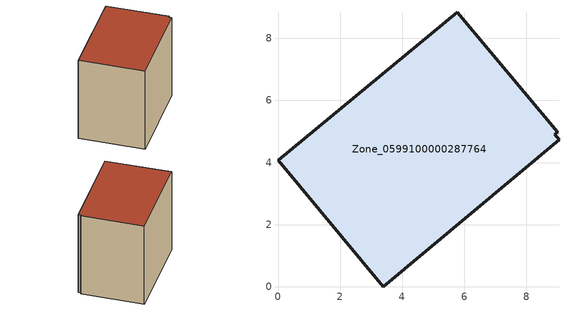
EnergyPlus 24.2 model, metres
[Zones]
Zone_0599100000287764
 floor ground (C_G): 9,4.98 8.91,4.9 9.05,4.73 3.39,0 0,4.07 5.78,8.84 z0
 wall outside (C_F): 9,4.98 5.78,8.84 0,4.07 3.39,0 9.05,4.73 8.91,4.9 9,4.98 z0:7.19
 roof outside (C_R): 8.91,4.9 9,4.98 5.78,8.84 0,4.07 3.39,0 9.05,4.73 z7.19
[BUILDING]
Pand.0599100000287764: North Axis=0; Terrain=City; Loads Convergence Tolerance Value=0.04; Temperature Convergence Tolerance Value=0.4; Solar Distribution=FullExterior; Maximum Number of Warmup Days=25; Minimum Number of Warmup Days=1
[Site:Location]
Rotterdam.The.Hague.AP_ZH_NLD Design_Conditions: Latitude=51.96; Longitude=4.45; Time Zone=1; Elevation=-4.5
[SITE:GROUNDTEMPERATURE:BUILDINGSURFACE]
18, 18, 18, 18, 18, 18, 18, 18, 18, 18, 18, 18
[MATERIAL] Thermal Absorptance=0.9; Solar Absorptance=0.7; Visible Absorptance=0.7
Name | Roughness | Thickness | Conductivity | Density | Specific Heat
G.TC.1946 | MediumSmooth | 0.15 | 1 | 540 | 1210
F.TC.1946 | Rough | 0.3 | 0.857143 | 1920 | 840
R.TC.1946 | MediumRough | 0.2 | 0.909091 | 1500 | 1000
[CONSTRUCTION]
C_G: G.TC.1946
C_F: F.TC.1946
C_R: R.TC.1946
[ZONE]
Zone_0599100000287764: Type=1; Multiplier=1; Ceiling Height=Autocalculate; Volume=Autocalculate; Floor Area=autocalculate; Part of Total Floor Area=Yes
[ZONEINFILTRATION:DESIGNFLOWRATE]
Infil_Zone_0599100000287764: Zone or ZoneList or Space or SpaceList=Zone_0599100000287764; Schedule=AlwaysOn; Design Flow Rate Calculation Method=Flow/Area; Flow Rate per Floor Area=0.003; Constant Term Coefficient=1; Temperature Term Coefficient=0; Velocity Term Coefficient=0; Velocity Squared Term Coefficient=0
[HVACTEMPLATE:ZONE:IDEALLOADSAIRSYSTEM]
Zone_0599100000287764: Maximum Heating Supply Air Temperature=50; Minimum Cooling Supply Air Temperature=13; Maximum Heating Supply Air Humidity Ratio=0.0156; Minimum Cooling Supply Air Humidity Ratio=0.0077; Heating Limit=NoLimit; Cooling Limit=NoLimit; Dehumidification Control Type=ConstantSensibleHeatRatio; Cooling Sensible Heat Ratio=0.7; Dehumidification Setpoint=60; Humidification Control Type=None; Humidification Setpoint=30; Outdoor Air Method=None; Outdoor Air Flow Rate per Person=0.00944; Outdoor Air Flow Rate per Zone Floor Area=0; Outdoor Air Flow Rate per Zone=0; Demand Controlled Ventilation Type=None; Outdoor Air Economizer Type=NoEconomizer; Heat Recovery Type=None; Sensible Heat Recovery Effectiveness=0.7; Latent Heat Recovery Effectiveness=0.65
[ZONECONTROL:THERMOSTAT]
ThermostatControl_Zone_0599100000287764: Zone or ZoneList=Zone_0599100000287764; Control Type Schedule=DualSetpointControlType; Control 1=Thermostat_Zone_0599100000287764; Temperature Difference Between Cutout And Setpoint=0
[THERMOSTATSETPOINT:DUALSETPOINT]
Thermostat_Zone_0599100000287764: Heating Setpoint Temperature Schedule=HeatingSetpoint_Zone_0599100000287764; Cooling Setpoint Temperature Schedule=CoolingSetpoint_Zone_0599100000287764
[SCHEDULE:COMPACT]
HeatingSetpoint_Zone_0599100000287764: Through: 12/31, For: AllDays, Until: 24:00, 21
CoolingSetpoint_Zone_0599100000287764: Through: 12/31, For: AllDays, Until: 24:00, 24
DualSetpointControlType: Through: 12/31, For: AllDays, Until: 24:00, 4
AlwaysOn: Through: 12/31, For: AllDays, Until: 24:00, 1
